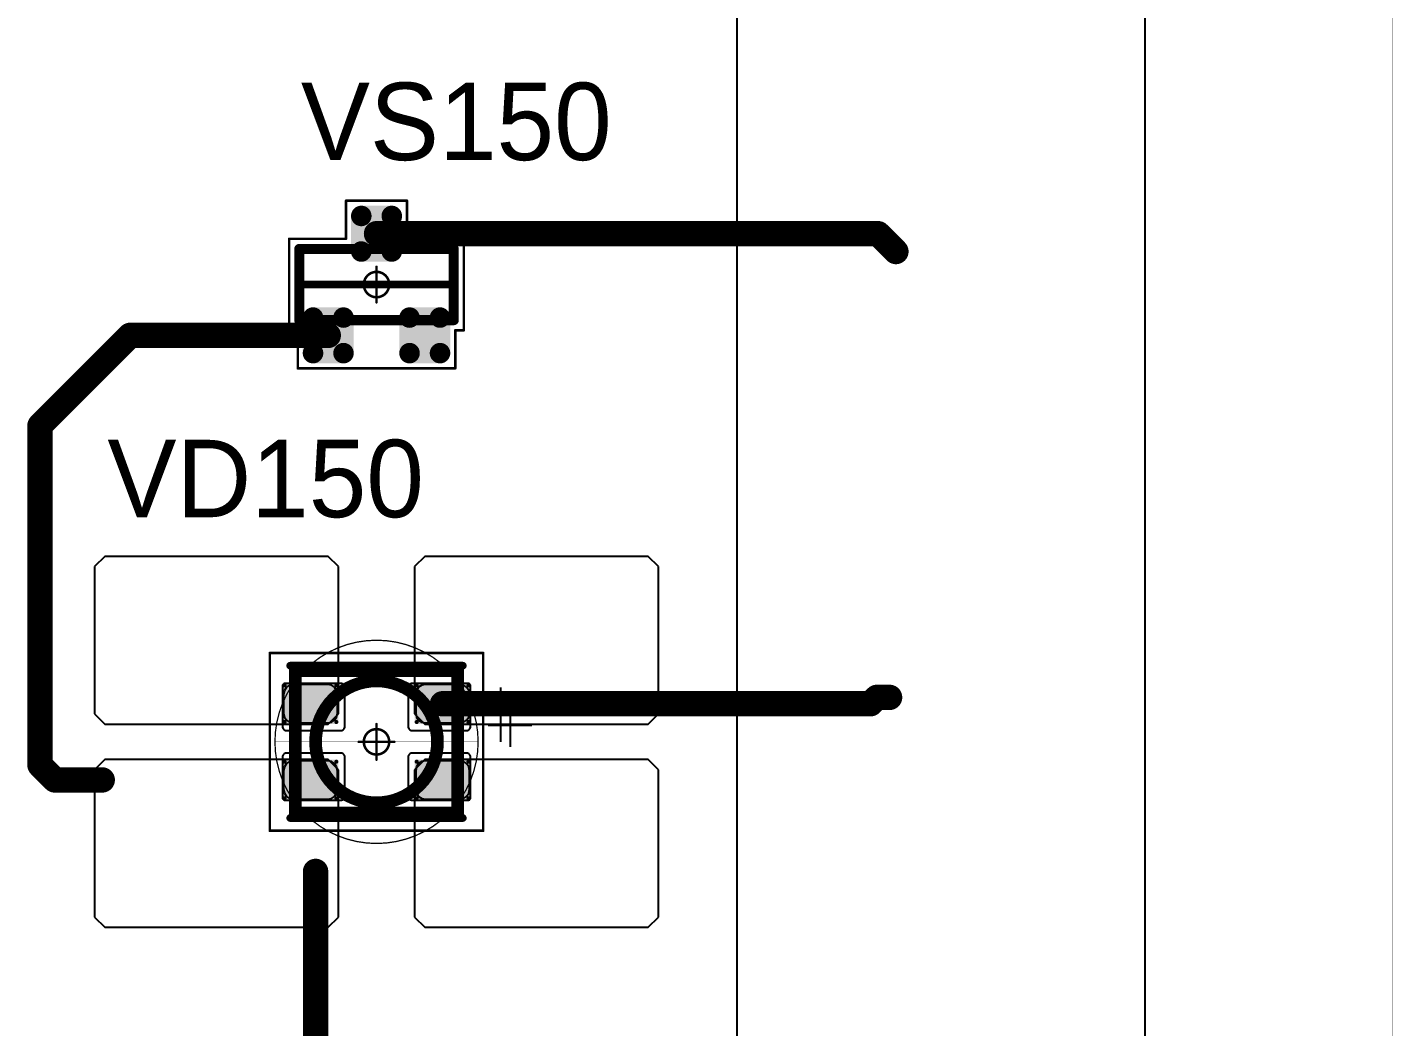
# Model space of a CAD drawing. Header units: millimetres. Extents: x 0 to 400, y 0 to 511.
# Drawn here: x 373.13 to 400.01, y 155.89 to 175.56 of the extents above; entities that cross this region are included whole.
import ezdxf

# ---------------------------------------------------------------- set-up
doc = ezdxf.new("R2010")
doc.units = ezdxf.units.MM
for name, color, linetype in [('Mechanical10', 56, 'Continuous'), ('Mechanical13', 56, 'Continuous'), ('Mechanical15', 56, 'Continuous'), ('Mechanical2', 216, 'Continuous'), ('TopLayer', 1, 'Continuous'), ('TopOverlay', 2, 'Continuous'), ('TopPaste', 8, 'Continuous'), ('TopSolder', 216, 'Continuous')]:
    doc.layers.add(name, color=color, linetype=linetype)

# ---------------------------------------------------------------- blocks, each defined once
blk = doc.blocks.new('SOT23_447')
at = {"layer": 'Mechanical13', "const_width": 0.2}
for points in [[(-0.7, 1.52), (0.7, 1.52)], [(-0.7, 1.52), (-0.7, -1.52)], [(0.7, 1.52), (0.7, -1.52)], [(-0.7, -1.52), (0.7, -1.52)]]:
    blk.add_lwpolyline(points, dxfattribs=at)
at = {"layer": 'Mechanical13', "const_width": 0.1}
for points in [[(-0.75, 1.52, 1), (-0.65, 1.52, 1)], [(-0.75, 1.52, 1), (-0.65, 1.52, 1)], [(0.65, 1.52, 1), (0.75, 1.52, 1)], [(0.65, 1.52, 1), (0.75, 1.52, 1)], [(-0.75, -1.52, 1), (-0.65, -1.52, 1)], [(-0.75, -1.52, 1), (-0.65, -1.52, 1)], [(0.65, -1.52, 1), (0.75, -1.52, 1)], [(0.65, -1.52, 1), (0.75, -1.52, 1)]]:
    blk.add_lwpolyline(points, format="xyb", close=True, dxfattribs=at)
at = {"layer": 'Mechanical15', "const_width": 0.05}
for points in [[(-0.9, 1.72), (-0.9, 1.55)], [(-0.9, 1.72), (0.9, 1.72)], [(0.9, 1.72), (0.9, 0.6)], [(-1.65, 1.55), (-1.65, -1.55)], [(-1.65, 1.55), (-0.9, 1.55)], [(0.9, 0.6), (1.65, 0.6)], [(1.65, 0.6), (1.65, -0.6)], [(0, 0.35), (0, -0.35)], [(-0.35, 0), (0.35, 0)], [(0.9, -0.6), (1.65, -0.6)], [(0.9, -0.6), (0.9, -1.72)], [(-1.65, -1.55), (-0.9, -1.55)], [(-0.9, -1.55), (-0.9, -1.72)], [(-0.9, -1.72), (0.9, -1.72)]]:
    blk.add_lwpolyline(points, dxfattribs=at)
at = {"layer": 'Mechanical15'}
for points, const_width in [([(-0.913, 1.72, 1), (-0.888, 1.72, 1)], 0.025), ([(-0.913, 1.72, 1), (-0.888, 1.72, 1)], 0.025), ([(0.888, 1.72, 1), (0.913, 1.72, 1)], 0.025), ([(0.888, 1.72, 1), (0.913, 1.72, 1)], 0.025), ([(-1.662, 1.55, 1), (-1.637, 1.55, 1)], 0.025), ([(-1.662, 1.55, 1), (-1.637, 1.55, 1)], 0.025), ([(-0.913, 1.55, 1), (-0.888, 1.55, 1)], 0.025), ([(-0.913, 1.55, 1), (-0.888, 1.55, 1)], 0.025), ([(0.888, 0.6, 1), (0.913, 0.6, 1)], 0.025), ([(0.888, 0.6, 1), (0.913, 0.6, 1)], 0.025), ([(1.637, 0.6, 1), (1.662, 0.6, 1)], 0.025), ([(1.637, 0.6, 1), (1.662, 0.6, 1)], 0.025), ([(0.25, 0, 1), (-0.25, 0, 1)], 0.05), ([(-0.012, 0.35, 1), (0.012, 0.35, 1)], 0.025), ([(-0.362, 0, 1), (-0.337, 0, 1)], 0.025), ([(-0.262, 0, 1), (-0.238, 0, 1)], 0.025), ([(0.238, 0, 1), (0.262, 0, 1)], 0.025), ([(0.337, 0, 1), (0.362, 0, 1)], 0.025), ([(-0.012, -0.35, 1), (0.012, -0.35, 1)], 0.025), ([(0.888, -0.6, 1), (0.913, -0.6, 1)], 0.025), ([(0.888, -0.6, 1), (0.913, -0.6, 1)], 0.025), ([(1.637, -0.6, 1), (1.662, -0.6, 1)], 0.025), ([(1.637, -0.6, 1), (1.662, -0.6, 1)], 0.025), ([(-1.662, -1.55, 1), (-1.637, -1.55, 1)], 0.025), ([(-1.662, -1.55, 1), (-1.637, -1.55, 1)], 0.025), ([(-0.913, -1.55, 1), (-0.888, -1.55, 1)], 0.025), ([(-0.913, -1.55, 1), (-0.888, -1.55, 1)], 0.025), ([(-0.913, -1.72, 1), (-0.888, -1.72, 1)], 0.025), ([(-0.913, -1.72, 1), (-0.888, -1.72, 1)], 0.025), ([(0.888, -1.72, 1), (0.913, -1.72, 1)], 0.025), ([(0.888, -1.72, 1), (0.913, -1.72, 1)], 0.025)]:
    blk.add_lwpolyline(points, format="xyb", close=True, dxfattribs=dict(at, const_width=const_width))
at = {"layer": 'TopLayer', "const_width": 0.1}
for points in [[(-1.4, 1.25, 1), (-1.3, 1.25, 1)], [(-0.7, 1.25, 1), (-0.6, 1.25, 1)], [(-1.4, 0.65, 1), (-1.3, 0.65, 1)], [(-0.7, 0.65, 1), (-0.6, 0.65, 1)], [(0.6, 0.3, 1), (0.7, 0.3, 1)], [(1.3, 0.3, 1), (1.4, 0.3, 1)], [(0.6, -0.3, 1), (0.7, -0.3, 1)], [(1.3, -0.3, 1), (1.4, -0.3, 1)], [(-1.4, -0.65, 1), (-1.3, -0.65, 1)], [(-0.7, -0.65, 1), (-0.6, -0.65, 1)], [(-1.4, -1.25, 1), (-1.3, -1.25, 1)], [(-0.7, -1.25, 1), (-0.6, -1.25, 1)]]:
    blk.add_lwpolyline(points, format="xyb", close=True, dxfattribs=at)
at = {"layer": 'TopLayer'}
for points in [[(-1.35, 1.35), (-1.35, 0.55), (-0.65, 1.35), (-0.65, 0.55)], [(-1.45, 1.25), (-1.45, 0.65), (-0.55, 1.25), (-0.55, 0.65)], [(0.55, 0.3), (0.55, -0.3), (1.45, 0.3), (1.45, -0.3)], [(0.65, 0.4), (0.65, -0.4), (1.35, 0.4), (1.35, -0.4)], [(-1.45, -0.65), (-1.45, -1.25), (-0.55, -0.65), (-0.55, -1.25)], [(-1.35, -0.55), (-1.35, -1.35), (-0.65, -0.55), (-0.65, -1.35)]]:
    blk.add_solid(points, dxfattribs=at)
at = {"layer": 'TopOverlay', "const_width": 0.15}
blk.add_lwpolyline([(0, 1.5), (0, -1.5)], dxfattribs=at)
at = {"layer": 'TopOverlay', "const_width": 0.075}
for points in [[(-0.038, 1.5, 1), (0.038, 1.5, 1)], [(-0.038, -1.5, 1), (0.038, -1.5, 1)]]:
    blk.add_lwpolyline(points, format="xyb", close=True, dxfattribs=at)
at = {"layer": 'TopPaste', "const_width": 0.075}
for points in [[(-1.387, 1.25, 1), (-1.313, 1.25, 1)], [(-0.687, 1.25, 1), (-0.613, 1.25, 1)], [(-1.387, 0.65, 1), (-1.313, 0.65, 1)], [(-0.687, 0.65, 1), (-0.613, 0.65, 1)], [(0.613, 0.3, 1), (0.687, 0.3, 1)], [(1.313, 0.3, 1), (1.387, 0.3, 1)], [(0.613, -0.3, 1), (0.687, -0.3, 1)], [(1.313, -0.3, 1), (1.387, -0.3, 1)], [(-1.387, -0.65, 1), (-1.313, -0.65, 1)], [(-0.687, -0.65, 1), (-0.613, -0.65, 1)], [(-1.387, -1.25, 1), (-1.313, -1.25, 1)], [(-0.687, -1.25, 1), (-0.613, -1.25, 1)]]:
    blk.add_lwpolyline(points, format="xyb", close=True, dxfattribs=at)
at = {"layer": 'TopPaste'}
for points in [[(-1.425, 1.25), (-1.425, 0.65), (-0.575, 1.25), (-0.575, 0.65)], [(-1.35, 1.325), (-1.35, 0.575), (-0.65, 1.325), (-0.65, 0.575)], [(0.575, 0.3), (0.575, -0.3), (1.425, 0.3), (1.425, -0.3)], [(0.65, 0.375), (0.65, -0.375), (1.35, 0.375), (1.35, -0.375)], [(-1.425, -0.65), (-1.425, -1.25), (-0.575, -0.65), (-0.575, -1.25)], [(-1.35, -0.575), (-1.35, -1.325), (-0.65, -0.575), (-0.65, -1.325)]]:
    blk.add_solid(points, dxfattribs=at)
at = {"layer": 'TopSolder', "const_width": 0.202}
for points in [[(-1.451, 1.25, 1), (-1.249, 1.25, 1)], [(-0.751, 1.25, 1), (-0.549, 1.25, 1)], [(-1.451, 0.65, 1), (-1.249, 0.65, 1)], [(-0.751, 0.65, 1), (-0.549, 0.65, 1)], [(0.549, 0.3, 1), (0.751, 0.3, 1)], [(1.249, 0.3, 1), (1.451, 0.3, 1)], [(0.549, -0.3, 1), (0.751, -0.3, 1)], [(1.249, -0.3, 1), (1.451, -0.3, 1)], [(-1.451, -0.65, 1), (-1.249, -0.65, 1)], [(-0.751, -0.65, 1), (-0.549, -0.65, 1)], [(-1.451, -1.25, 1), (-1.249, -1.25, 1)], [(-0.751, -1.25, 1), (-0.549, -1.25, 1)]]:
    blk.add_lwpolyline(points, format="xyb", close=True, dxfattribs=at)
at = {"layer": 'TopSolder'}
for points in [[(-1.35, 1.452), (-1.35, 0.448), (-0.65, 1.452), (-0.65, 0.448)], [(-1.552, 1.25), (-1.552, 0.65), (-0.448, 1.25), (-0.448, 0.65)], [(0.448, 0.3), (0.448, -0.3), (1.552, 0.3), (1.552, -0.3)], [(0.65, 0.502), (0.65, -0.502), (1.35, 0.502), (1.35, -0.502)], [(-1.35, -0.448), (-1.35, -1.452), (-0.65, -0.448), (-0.65, -1.452)], [(-1.552, -0.65), (-1.552, -1.25), (-0.448, -0.65), (-0.448, -1.25)]]:
    blk.add_solid(points, dxfattribs=at)
blk = doc.blocks.new('E65F_651')
at = {"layer": 'Mechanical13'}
for p, q in [((2.441, 1.071), (2.441, 0)), ((1.905, 0.536), (2.976, 0.536))]:
    blk.add_line(p, q, dxfattribs=at)
at = {"layer": 'Mechanical13', "const_width": 0.25}
for points in [[(-1.6, -1.4), (-1.6, 1.4)], [(-1.6, 1.4), (1.6, 1.4)], [(1.6, -1.4), (1.6, 1.4)], [(-1.6, -1.4), (1.6, -1.4)]]:
    blk.add_lwpolyline(points, dxfattribs=at)
at = {"layer": 'Mechanical13'}
for points, const_width in [([(-1.663, 1.4, 1), (-1.538, 1.4, 1)], 0.125), ([(-1.663, 1.4, 1), (-1.538, 1.4, 1)], 0.125), ([(1.537, 1.4, 1), (1.662, 1.4, 1)], 0.125), ([(1.537, 1.4, 1), (1.662, 1.4, 1)], 0.125), ([(1.2, 0, 1), (-1.2, 0, 1)], 0.25), ([(-1.263, 0, 1), (-1.138, 0, 1)], 0.125), ([(1.137, 0, 1), (1.262, 0, 1)], 0.125), ([(-1.663, -1.4, 1), (-1.538, -1.4, 1)], 0.125), ([(-1.663, -1.4, 1), (-1.538, -1.4, 1)], 0.125), ([(1.537, -1.4, 1), (1.662, -1.4, 1)], 0.125), ([(1.537, -1.4, 1), (1.662, -1.4, 1)], 0.125)]:
    blk.add_lwpolyline(points, format="xyb", close=True, dxfattribs=dict(at, const_width=const_width))
at = {"layer": 'Mechanical15', "const_width": 0.05}
for points in [[(-2.1, 1.75), (2.1, 1.75)], [(-2.1, -1.75), (-2.1, 1.75)], [(2.1, -1.75), (2.1, 1.75)], [(0, 0.35), (0, -0.35)], [(0, 0.35), (0, -0.35)], [(-0.35, 0), (0.35, 0)], [(-0.35, 0), (0.35, 0)], [(-2.1, -1.75), (2.1, -1.75)]]:
    blk.add_lwpolyline(points, dxfattribs=at)
at = {"layer": 'Mechanical15'}
for points, const_width in [([(-2.113, 1.75, 1), (-2.088, 1.75, 1)], 0.025), ([(-2.113, 1.75, 1), (-2.088, 1.75, 1)], 0.025), ([(2.087, 1.75, 1), (2.112, 1.75, 1)], 0.025), ([(2.087, 1.75, 1), (2.112, 1.75, 1)], 0.025), ([(0.25, 0, 1), (-0.25, 0, 1)], 0.05), ([(0.25, 0, 1), (-0.25, 0, 1)], 0.05), ([(-0.013, 0.35, 1), (0.012, 0.35, 1)], 0.025), ([(-0.013, 0.35, 1), (0.012, 0.35, 1)], 0.025), ([(-0.363, 0, 1), (-0.338, 0, 1)], 0.025), ([(-0.363, 0, 1), (-0.338, 0, 1)], 0.025), ([(-0.263, 0, 1), (-0.238, 0, 1)], 0.025), ([(-0.263, 0, 1), (-0.238, 0, 1)], 0.025), ([(0.237, 0, 1), (0.262, 0, 1)], 0.025), ([(0.237, 0, 1), (0.262, 0, 1)], 0.025), ([(0.337, 0, 1), (0.362, 0, 1)], 0.025), ([(0.337, 0, 1), (0.362, 0, 1)], 0.025), ([(-0.013, -0.35, 1), (0.012, -0.35, 1)], 0.025), ([(-0.013, -0.35, 1), (0.012, -0.35, 1)], 0.025), ([(-2.113, -1.75, 1), (-2.088, -1.75, 1)], 0.025), ([(-2.113, -1.75, 1), (-2.088, -1.75, 1)], 0.025), ([(2.087, -1.75, 1), (2.112, -1.75, 1)], 0.025), ([(2.087, -1.75, 1), (2.112, -1.75, 1)], 0.025)]:
    blk.add_lwpolyline(points, format="xyb", close=True, dxfattribs=dict(at, const_width=const_width))
at = {"layer": 'TopLayer'}
for p, q in [((-5.35, 3.65), (-5.55, 3.45)), ((-0.95, 3.65), (-5.35, 3.65)), ((-5.35, 3.65), (-5.35, 3.65)), ((-0.75, 3.45), (-0.95, 3.65)), ((0.95, 3.65), (0.75, 3.45)), ((5.35, 3.65), (0.95, 3.65)), ((0.95, 3.65), (0.95, 3.65)), ((5.55, 3.45), (5.35, 3.65)), ((-5.55, 3.45), (-5.55, 3.45)), ((-5.55, 3.45), (-5.55, 0.55)), ((-0.75, 0.55), (-0.75, 3.45)), ((0.75, 3.45), (0.75, 3.45)), ((0.75, 3.45), (0.75, 0.55)), ((5.55, 0.55), (5.55, 3.45)), ((-5.55, 0.55), (-5.35, 0.35)), ((-0.95, 0.35), (-0.75, 0.55)), ((0.75, 0.55), (0.95, 0.35)), ((5.35, 0.35), (5.55, 0.55)), ((-5.35, 0.35), (-0.95, 0.35)), ((0.95, 0.35), (5.35, 0.35)), ((-5.35, -0.35), (-5.55, -0.55)), ((-0.95, -0.35), (-5.35, -0.35)), ((-5.35, -0.35), (-5.35, -0.35)), ((-0.75, -0.55), (-0.95, -0.35)), ((0.95, -0.35), (0.75, -0.55)), ((5.35, -0.35), (0.95, -0.35)), ((0.95, -0.35), (0.95, -0.35)), ((5.55, -0.55), (5.35, -0.35)), ((-5.55, -0.55), (-5.55, -0.55)), ((-5.55, -0.55), (-5.55, -3.45)), ((-0.75, -3.45), (-0.75, -0.55)), ((0.75, -0.55), (0.75, -0.55)), ((0.75, -0.55), (0.75, -3.45)), ((5.55, -3.45), (5.55, -0.55)), ((-5.55, -3.45), (-5.35, -3.65)), ((-0.95, -3.65), (-0.75, -3.45)), ((0.75, -3.45), (0.95, -3.65)), ((5.35, -3.65), (5.55, -3.45)), ((-5.35, -3.65), (-0.95, -3.65)), ((0.95, -3.65), (5.35, -3.65))]:
    blk.add_line(p, q, dxfattribs=at)
at = {"layer": 'TopLayer', "const_width": 0.04}
for points in [[(-1.83, 1.11, 1), (-1.79, 1.11, 1)], [(-0.81, 1.11, 1), (-0.77, 1.11, 1)], [(0.77, 1.11, 1), (0.81, 1.11, 1)], [(1.79, 1.11, 1), (1.83, 1.11, 1)], [(-1.83, 0.39, 1), (-1.79, 0.39, 1)], [(-0.81, 0.39, 1), (-0.77, 0.39, 1)], [(0.77, 0.39, 1), (0.81, 0.39, 1)], [(1.79, 0.39, 1), (1.83, 0.39, 1)], [(-1.83, -0.39, 1), (-1.79, -0.39, 1)], [(-0.81, -0.39, 1), (-0.77, -0.39, 1)], [(0.77, -0.39, 1), (0.81, -0.39, 1)], [(1.79, -0.39, 1), (1.83, -0.39, 1)], [(-1.83, -1.11, 1), (-1.79, -1.11, 1)], [(-0.81, -1.11, 1), (-0.77, -1.11, 1)], [(0.77, -1.11, 1), (0.81, -1.11, 1)], [(1.79, -1.11, 1), (1.83, -1.11, 1)]]:
    blk.add_lwpolyline(points, format="xyb", close=True, dxfattribs=at)
at = {"layer": 'TopLayer'}
for points in [[(-1.85, 1.11), (-1.85, 0.39), (-0.75, 1.11), (-0.75, 0.39)], [(-1.81, 1.15), (-1.81, 0.35), (-0.79, 1.15), (-0.79, 0.35)], [(0.75, 1.11), (0.75, 0.39), (1.85, 1.11), (1.85, 0.39)], [(0.79, 1.15), (0.79, 0.35), (1.81, 1.15), (1.81, 0.35)], [(-1.85, -0.39), (-1.85, -1.11), (-0.75, -0.39), (-0.75, -1.11)], [(-1.81, -0.35), (-1.81, -1.15), (-0.79, -0.35), (-0.79, -1.15)], [(0.75, -0.39), (0.75, -1.11), (1.85, -0.39), (1.85, -1.11)], [(0.79, -0.35), (0.79, -1.15), (1.81, -0.35), (1.81, -1.15)]]:
    blk.add_solid(points, dxfattribs=at)
at = {"layer": 'TopOverlay'}
for p, q in [((2.628, 0.757), (2.628, -0.1)), ((2.2, 0.328), (3.057, 0.328))]:
    blk.add_line(p, q, dxfattribs=at)
at = {"layer": 'TopOverlay', "const_width": 0.15}
for points in [[(-1.7, 1.5), (1.7, 1.5)], [(-1.7, -1.5), (1.7, -1.5)]]:
    blk.add_lwpolyline(points, dxfattribs=at)
at = {"layer": 'TopOverlay', "const_width": 0.075}
for points in [[(-1.738, 1.5, 1), (-1.663, 1.5, 1)], [(1.662, 1.5, 1), (1.737, 1.5, 1)], [(-1.738, -1.5, 1), (-1.663, -1.5, 1)], [(1.662, -1.5, 1), (1.737, -1.5, 1)]]:
    blk.add_lwpolyline(points, format="xyb", close=True, dxfattribs=at)
at = {"layer": 'TopPaste'}
for p, q in [((-1.711, 1.114), (-1.773, 1.073)), ((-1.638, 1.129), (-1.711, 1.114)), ((-0.963, 1.129), (-1.638, 1.129)), ((-0.889, 1.114), (-0.963, 1.129)), ((-0.827, 1.073), (-0.889, 1.114)), ((0.889, 1.114), (0.827, 1.073)), ((0.962, 1.129), (0.889, 1.114)), ((1.637, 1.129), (0.962, 1.129)), ((1.711, 1.114), (1.637, 1.129)), ((1.773, 1.073), (1.711, 1.114)), ((-1.814, 1.011), (-1.829, 0.938)), ((-1.829, 0.938), (-1.829, 0.562)), ((-1.773, 1.073), (-1.814, 1.011)), ((-0.786, 1.011), (-0.827, 1.073)), ((-0.771, 0.938), (-0.786, 1.011)), ((-0.771, 0.562), (-0.771, 0.938)), ((0.786, 1.011), (0.771, 0.938)), ((0.771, 0.938), (0.771, 0.562)), ((0.827, 1.073), (0.786, 1.011)), ((1.814, 1.011), (1.773, 1.073)), ((1.829, 0.938), (1.814, 1.011)), ((1.829, 0.562), (1.829, 0.938)), ((-1.829, 0.562), (-1.814, 0.489)), ((-0.786, 0.489), (-0.771, 0.562)), ((0.771, 0.562), (0.786, 0.489)), ((1.814, 0.489), (1.829, 0.562)), ((-1.814, 0.489), (-1.773, 0.427)), ((-1.773, 0.427), (-1.711, 0.386)), ((-1.711, 0.386), (-1.638, 0.371)), ((-1.638, 0.371), (-0.963, 0.371)), ((-0.963, 0.371), (-0.889, 0.386)), ((-0.889, 0.386), (-0.827, 0.427)), ((-0.827, 0.427), (-0.786, 0.489)), ((0.786, 0.489), (0.827, 0.427)), ((0.827, 0.427), (0.889, 0.386)), ((0.889, 0.386), (0.962, 0.371)), ((0.962, 0.371), (1.637, 0.371)), ((1.637, 0.371), (1.711, 0.386)), ((1.711, 0.386), (1.773, 0.427)), ((1.773, 0.427), (1.814, 0.489)), ((-1.814, -0.489), (-1.829, -0.563)), ((-1.773, -0.427), (-1.814, -0.489)), ((-1.711, -0.386), (-1.773, -0.427)), ((-1.638, -0.371), (-1.711, -0.386)), ((-0.963, -0.371), (-1.638, -0.371)), ((-0.889, -0.386), (-0.963, -0.371)), ((-0.827, -0.427), (-0.889, -0.386)), ((-0.786, -0.489), (-0.827, -0.427)), ((-0.771, -0.563), (-0.786, -0.489)), ((0.786, -0.489), (0.771, -0.563)), ((0.827, -0.427), (0.786, -0.489)), ((0.889, -0.386), (0.827, -0.427)), ((0.962, -0.371), (0.889, -0.386)), ((1.637, -0.371), (0.962, -0.371)), ((1.711, -0.386), (1.637, -0.371)), ((1.773, -0.427), (1.711, -0.386)), ((1.814, -0.489), (1.773, -0.427)), ((1.829, -0.563), (1.814, -0.489)), ((-1.829, -0.563), (-1.829, -0.938)), ((-0.771, -0.938), (-0.771, -0.563)), ((0.771, -0.563), (0.771, -0.938)), ((1.829, -0.938), (1.829, -0.563)), ((-1.829, -0.938), (-1.814, -1.011)), ((-1.814, -1.011), (-1.773, -1.073)), ((-1.773, -1.073), (-1.711, -1.114)), ((-0.889, -1.114), (-0.827, -1.073)), ((-0.827, -1.073), (-0.786, -1.011)), ((-0.786, -1.011), (-0.771, -0.938)), ((0.771, -0.938), (0.786, -1.011)), ((0.786, -1.011), (0.827, -1.073)), ((0.827, -1.073), (0.889, -1.114)), ((1.711, -1.114), (1.773, -1.073)), ((1.773, -1.073), (1.814, -1.011)), ((1.814, -1.011), (1.829, -0.938)), ((-1.711, -1.114), (-1.638, -1.129)), ((-1.638, -1.129), (-0.963, -1.129)), ((-0.963, -1.129), (-0.889, -1.114)), ((0.889, -1.114), (0.962, -1.129)), ((0.962, -1.129), (1.637, -1.129)), ((1.637, -1.129), (1.711, -1.114))]:
    blk.add_line(p, q, dxfattribs=at)
at = {"layer": 'TopSolder'}
for p, q in [((-1.842, 1.129), (-1.85, 1.111)), ((-1.85, 1.111), (-1.85, 1.101)), ((-1.85, 1.101), (-1.85, 1.101)), ((-1.85, 1.101), (-1.85, 0.301)), ((-1.828, 1.143), (-1.842, 1.129)), ((-1.81, 1.151), (-1.828, 1.143)), ((-1.8, 1.151), (-1.81, 1.151)), ((-0.7, 1.151), (-1.8, 1.151)), ((-0.685, 1.151), (-0.7, 1.151)), ((-0.7, 1.151), (-0.7, 1.151)), ((-0.658, 1.139), (-0.685, 1.151)), ((-0.636, 1.118), (-0.658, 1.139)), ((-0.625, 1.09), (-0.636, 1.118)), ((-0.625, 1.076), (-0.625, 1.09)), ((-0.625, 0.301), (-0.625, 1.076)), ((0.636, 1.118), (0.625, 1.09)), ((0.625, 1.09), (0.625, 1.076)), ((0.625, 1.076), (0.625, 1.076)), ((0.625, 1.076), (0.625, 0.301)), ((0.657, 1.139), (0.636, 1.118)), ((0.685, 1.151), (0.657, 1.139)), ((0.7, 1.151), (0.685, 1.151)), ((1.8, 1.151), (0.7, 1.151)), ((1.81, 1.151), (1.8, 1.151)), ((1.8, 1.151), (1.8, 1.151)), ((1.828, 1.143), (1.81, 1.151)), ((1.842, 1.129), (1.828, 1.143)), ((1.85, 1.111), (1.842, 1.129)), ((1.85, 1.101), (1.85, 1.111)), ((1.85, 0.301), (1.85, 1.101)), ((-1.85, 0.301), (-1.85, 0.286)), ((-1.85, 0.286), (-1.839, 0.258)), ((-0.636, 0.258), (-0.625, 0.286)), ((-0.625, 0.286), (-0.625, 0.301)), ((-0.625, 0.301), (-0.625, 0.301)), ((0.625, 0.301), (0.625, 0.286)), ((0.625, 0.286), (0.636, 0.258)), ((1.839, 0.258), (1.85, 0.286)), ((1.85, 0.286), (1.85, 0.301)), ((1.85, 0.301), (1.85, 0.301)), ((-1.839, 0.258), (-1.818, 0.237)), ((-1.818, 0.237), (-1.79, 0.226)), ((-1.79, 0.226), (-1.775, 0.226)), ((-1.775, 0.226), (-1.775, 0.226)), ((-1.775, 0.226), (-0.7, 0.226)), ((-0.7, 0.226), (-0.685, 0.226)), ((-0.685, 0.226), (-0.658, 0.237)), ((-0.658, 0.237), (-0.636, 0.258)), ((0.636, 0.258), (0.657, 0.237)), ((0.657, 0.237), (0.685, 0.226)), ((0.685, 0.226), (0.7, 0.226)), ((0.7, 0.226), (0.7, 0.226)), ((0.7, 0.226), (1.775, 0.226)), ((1.775, 0.226), (1.79, 0.226)), ((1.79, 0.226), (1.817, 0.237)), ((1.817, 0.237), (1.839, 0.258)), ((-1.839, -0.257), (-1.85, -0.285)), ((-1.818, -0.236), (-1.839, -0.257)), ((-1.79, -0.224), (-1.818, -0.236)), ((-1.775, -0.224), (-1.79, -0.224)), ((-0.7, -0.224), (-1.775, -0.224)), ((-0.685, -0.224), (-0.7, -0.224)), ((-0.7, -0.224), (-0.7, -0.224)), ((-0.658, -0.236), (-0.685, -0.224)), ((-0.636, -0.257), (-0.658, -0.236)), ((-0.625, -0.285), (-0.636, -0.257)), ((0.636, -0.257), (0.625, -0.285)), ((0.657, -0.236), (0.636, -0.257)), ((0.685, -0.224), (0.657, -0.236)), ((0.7, -0.224), (0.685, -0.224)), ((1.775, -0.224), (0.7, -0.224)), ((1.79, -0.224), (1.775, -0.224)), ((1.775, -0.224), (1.775, -0.224)), ((1.817, -0.236), (1.79, -0.224)), ((1.839, -0.257), (1.817, -0.236)), ((1.85, -0.285), (1.839, -0.257)), ((-1.85, -0.285), (-1.85, -0.299)), ((-1.85, -0.299), (-1.85, -0.299)), ((-1.85, -0.299), (-1.85, -1.099)), ((-0.625, -0.299), (-0.625, -0.285)), ((-0.625, -1.074), (-0.625, -0.299)), ((0.625, -0.285), (0.625, -0.299)), ((0.625, -0.299), (0.625, -0.299)), ((0.625, -0.299), (0.625, -1.074)), ((1.85, -0.299), (1.85, -0.285)), ((1.85, -1.099), (1.85, -0.299)), ((-0.625, -1.089), (-0.625, -1.074)), ((-0.625, -1.074), (-0.625, -1.074)), ((0.625, -1.074), (0.625, -1.089)), ((-1.85, -1.099), (-1.85, -1.109)), ((-1.85, -1.109), (-1.842, -1.128)), ((-1.842, -1.128), (-1.828, -1.142)), ((-1.828, -1.142), (-1.81, -1.149)), ((-1.81, -1.149), (-1.8, -1.149)), ((-1.8, -1.149), (-0.7, -1.149)), ((-1.8, -1.149), (-1.8, -1.149)), ((-0.7, -1.149), (-0.685, -1.149)), ((-0.685, -1.149), (-0.658, -1.138)), ((-0.658, -1.138), (-0.636, -1.117)), ((-0.636, -1.117), (-0.625, -1.089)), ((0.625, -1.089), (0.636, -1.117)), ((0.636, -1.117), (0.657, -1.138)), ((0.657, -1.138), (0.685, -1.149)), ((0.685, -1.149), (0.7, -1.149)), ((0.7, -1.149), (1.8, -1.149)), ((0.7, -1.149), (0.7, -1.149)), ((1.8, -1.149), (1.81, -1.149)), ((1.81, -1.149), (1.828, -1.142)), ((1.828, -1.142), (1.842, -1.128)), ((1.842, -1.128), (1.85, -1.109)), ((1.85, -1.109), (1.85, -1.099)), ((1.85, -1.099), (1.85, -1.099))]:
    blk.add_line(p, q, dxfattribs=at)

msp = doc.modelspace()

# ---------------------------------------------------------------- linework, layer by layer
at = {"layer": 'Mechanical10', "const_width": 0.01}
msp.add_lwpolyline([(400, 0), (400, 428)], dxfattribs=at)
at = {"layer": 'Mechanical2'}
for points, const_width in [([(382, 161.5, 1), (378, 161.5, 1)], 0.0254), ([(380, 163.5, 1), (380, 163.5, 1)], 0.0005), ([(377.994, 161.5, 1), (378.006, 161.5, 1)], 0.0127), ([(378, 161.5, 1), (378, 161.5, 1)], 0.0005), ([(381.994, 161.5, 1), (382.006, 161.5, 1)], 0.0127), ([(382, 161.5, 1), (382, 161.5, 1)], 0.0005), ([(380, 159.5, 1), (380, 159.5, 1)], 0.0005)]:
    msp.add_lwpolyline(points, format="xyb", close=True, dxfattribs=dict(at, const_width=const_width))
at = {"layer": 'Mechanical2', "const_width": 0.001}
for points in [[(380, 159.5), (380, 163.5)], [(378, 161.5), (382, 161.5)]]:
    msp.add_lwpolyline(points, dxfattribs=at)
at = {"layer": 'TopLayer'}
for p, q in [((387.1, 55.275), (387.1, 345.002)), ((395.126, 208.792), (395.126, 51.526))]:
    msp.add_line(p, q, dxfattribs=at)
at = {"layer": 'TopLayer', "const_width": 0.5}
for points in [[(380, 171.5), (389.875, 171.5)], [(389.875, 171.5), (390.225, 171.15)], [(373.375, 167.725), (375.15, 169.5)], [(375.15, 169.5), (379.05, 169.5)], [(373.375, 161.043), (373.375, 167.725)], [(389.725, 162.25), (389.85, 162.375)], [(389.85, 162.375), (390.1, 162.375)], [(381.3, 162.25), (389.725, 162.25)], [(373.375, 161.043), (373.668, 160.75)], [(373.668, 160.75), (374.6, 160.75)], [(378.8, 154.4), (378.8, 158.95)]]:
    msp.add_lwpolyline(points, dxfattribs=at)
at = {"layer": 'TopLayer', "const_width": 0.25}
for points in [[(379.875, 171.5, 1), (380.125, 171.5, 1)], [(389.75, 171.5, 1), (390, 171.5, 1)], [(389.75, 171.5, 1), (390, 171.5, 1)], [(390.1, 171.15, 1), (390.35, 171.15, 1)], [(375.025, 169.5, 1), (375.275, 169.5, 1)], [(375.025, 169.5, 1), (375.275, 169.5, 1)], [(378.925, 169.5, 1), (379.175, 169.5, 1)], [(373.25, 167.725, 1), (373.5, 167.725, 1)], [(373.25, 167.725, 1), (373.5, 167.725, 1)], [(389.725, 162.375, 1), (389.975, 162.375, 1)], [(389.725, 162.375, 1), (389.975, 162.375, 1)], [(389.975, 162.375, 1), (390.225, 162.375, 1)], [(381.175, 162.25, 1), (381.425, 162.25, 1)], [(389.6, 162.25, 1), (389.85, 162.25, 1)], [(389.6, 162.25, 1), (389.85, 162.25, 1)], [(373.25, 161.043, 1), (373.5, 161.043, 1)], [(373.25, 161.043, 1), (373.5, 161.043, 1)], [(373.543, 160.75, 1), (373.793, 160.75, 1)], [(373.543, 160.75, 1), (373.793, 160.75, 1)], [(374.475, 160.75, 1), (374.725, 160.75, 1)], [(378.675, 158.95, 1), (378.925, 158.95, 1)]]:
    msp.add_lwpolyline(points, format="xyb", close=True, dxfattribs=at)

# ---------------------------------------------------------------- block references
for name, p, rotation in [('SOT23_447', (380, 170.5), 90), ('E65F_651', (380, 161.5), 360)]:
    msp.add_blockref(name, p, dxfattribs=dict(rotation=rotation))

# ---------------------------------------------------------------- texts
at = {"layer": 'TopOverlay'}
for s, p in [('VS150', (378.511, 172.949)), ('VD150', (374.702, 165.921))]:
    msp.add_text(s, height=1.524, dxfattribs=at).set_placement(p)

doc.saveas('drawing.dxf')
